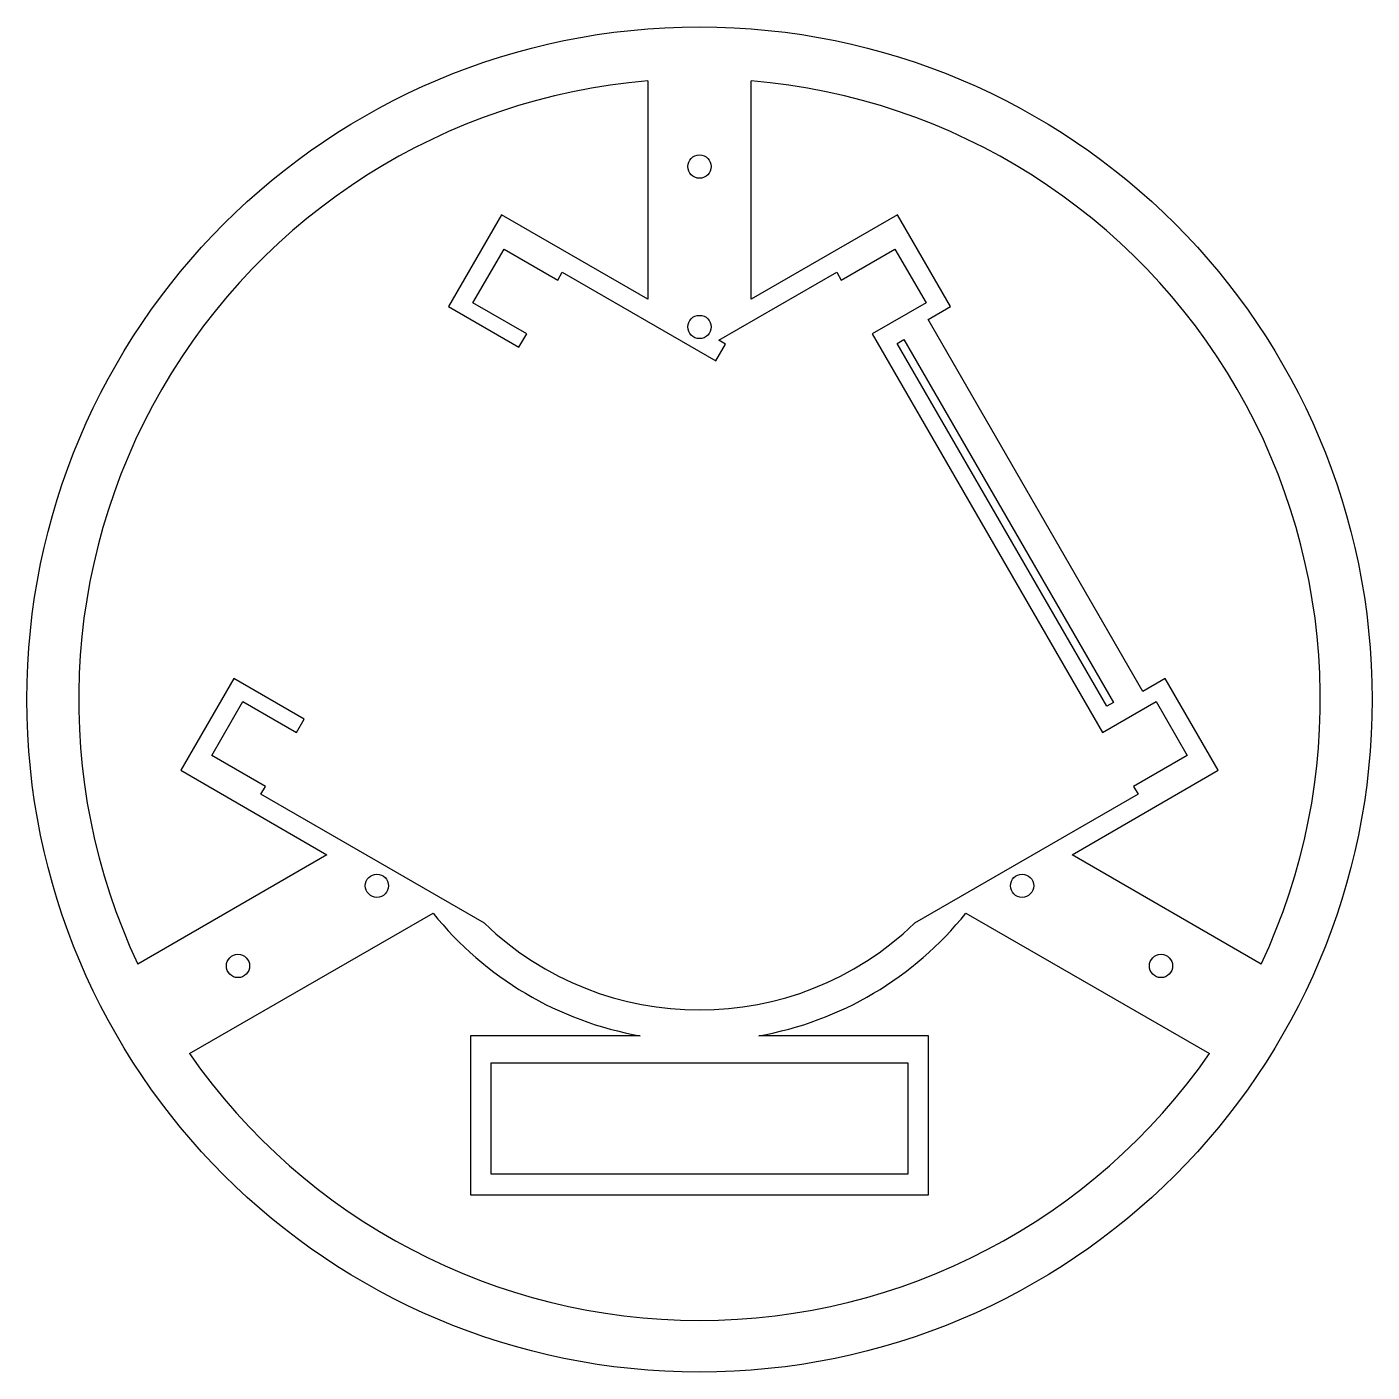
# Model space of a CAD drawing. Header units: millimetres. Extents: x -130 to 130, y -130 to 130.
import ezdxf

# ---------------------------------------------------------------- set-up
doc = ezdxf.new("R2010")
doc.units = ezdxf.units.MM
doc.layers.add('maple_layer1_outline', color=7, linetype='Continuous')

msp = doc.modelspace()

# ---------------------------------------------------------------- linework, layer by layer
at = {"layer": 'maple_layer1_outline'}
for p, q in [((-10, 119.58), (-10, 77.36)), ((10, 77.36), (10, 119.58)), ((-38.28, 93.69), (-48.53, 75.94)), ((-10, 77.36), (-38.28, 93.69)), ((38.28, 93.69), (10, 77.36)), ((48.53, 75.94), (38.28, 93.69)), ((-43.78, 76.66), (-37.78, 87.06)), ((-37.78, 87.06), (-27.39, 81.06)), ((27.39, 81.06), (37.78, 87.06)), ((37.78, 87.06), (43.78, 76.66)), ((-27.39, 81.06), (-26.52, 82.57)), ((-26.52, 82.57), (3.14, 65.45)), ((3.75, 69.43), (26.52, 82.57)), ((26.52, 82.57), (27.39, 81.06)), ((-48.53, 75.94), (-34.89, 68.07)), ((-33.39, 70.66), (-43.78, 76.66)), ((43.78, 76.66), (33.39, 70.66)), ((44.2, 73.44), (48.53, 75.94)), ((85.7, 1.56), (44.2, 73.44)), ((-34.89, 68.07), (-33.39, 70.66)), ((33.39, 70.66), (77.89, -6.41)), ((3.14, 65.45), (5.02, 68.69)), ((5.02, 68.69), (3.75, 69.43)), ((38.21, 68.82), (39.51, 69.57)), ((78.71, -1.32), (38.21, 68.82)), ((39.51, 69.57), (80.01, -0.57)), ((-90.03, 4.06), (-100.28, -13.69)), ((-76.39, -3.82), (-90.03, 4.06)), ((90.03, 4.06), (85.7, 1.56)), ((100.28, -13.69), (90.03, 4.06)), ((-94.28, -10.81), (-88.28, -0.41)), ((-88.28, -0.41), (-77.89, -6.41)), ((77.89, -6.41), (88.28, -0.41)), ((80.01, -0.57), (78.71, -1.32)), ((88.28, -0.41), (94.28, -10.81)), ((-77.89, -6.41), (-76.39, -3.82)), ((-83.89, -16.81), (-94.28, -10.81)), ((94.28, -10.81), (83.89, -16.81)), ((-100.28, -13.69), (-72, -30.02)), ((72, -30.02), (100.28, -13.69)), ((-84.77, -18.32), (-83.89, -16.81)), ((83.89, -16.81), (84.77, -18.32)), ((-41.58, -43.25), (-84.77, -18.32)), ((84.77, -18.32), (41.58, -43.25)), ((-72, -30.02), (-108.56, -51.13)), ((108.56, -51.13), (72, -30.02)), ((-98.56, -68.45), (-51.5, -41.28)), ((51.5, -41.28), (98.56, -68.45)), ((-11.45, -65), (-44.25, -65)), ((44.25, -65), (11.45, -65)), ((44.25, -95.75), (44.25, -65)), ((-44.25, -65), (-44.25, -95.75)), ((-40.25, -91.75), (-40.25, -70.25)), ((-40.25, -70.25), (40.25, -70.25)), ((40.25, -70.25), (40.25, -91.75)), ((40.25, -91.75), (-40.25, -91.75)), ((-44.25, -95.75), (44.25, -95.75))]:
    msp.add_line(p, q, dxfattribs=at)
for centre, radius in [((0, 0), 130), ((0, 103), 2.25), ((0, 72), 2.25), ((-62.35, -36), 2.25), ((62.35, -36), 2.25), ((-89.2, -51.5), 2.25), ((89.2, -51.5), 2.25)]:
    msp.add_circle(centre, radius, dxfattribs=at)
for radius, start, end in [(120, 94.7802, 205.2198), (120, 334.7802, 445.2198), (66, -141.2853, -99.9866), (66, -80.0134, -38.7147), (60, -133.8721, -46.1279), (120, 214.7802, 325.2198)]:
    msp.add_arc((0, 0), radius, start, end, dxfattribs=at)

doc.saveas('drawing.dxf')
